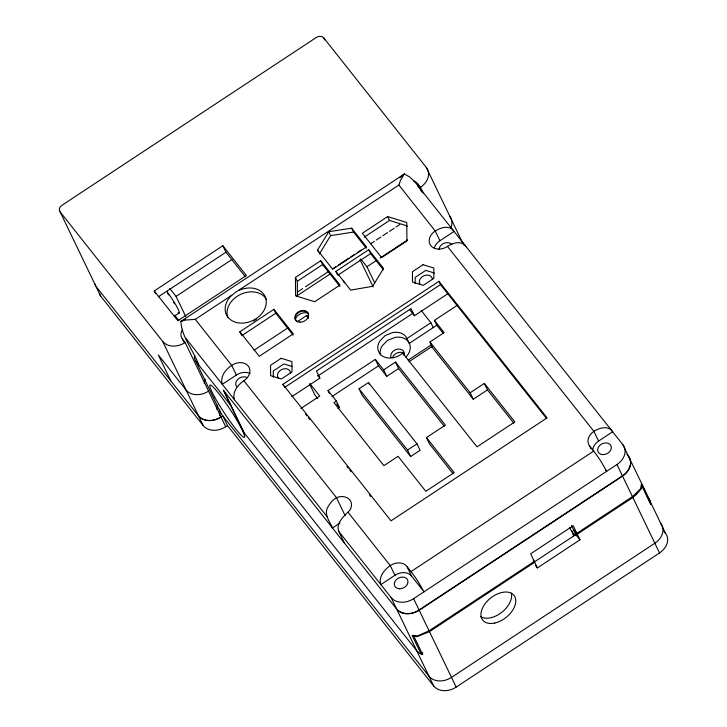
<?xml version="1.0" encoding="UTF-8"?>
<svg xmlns="http://www.w3.org/2000/svg" width="727" height="727" viewBox="0 0 727 727"><rect width="100%" height="100%" fill="white"/><g stroke="black" fill="none" stroke-linecap="round" stroke-linejoin="round"><path stroke-width="1.09" d="M239.51 290.182L240.264 289.837A21.374 16.585 -25.7 0 1 266.2 303.495A21.374 16.585 -25.7 0 1 237.147 322.661A21.374 16.585 -25.7 0 1 231.086 295.889L235.339 292.463L398.869 185.049L400.541 180.287L404.366 173.971L409.292 176.706L413.836 180.65L622.848 444.651L628.301 455.993A17.094 13.268 -25.7 0 1 622.43 475.849L419.07 610.008A17.094 13.268 -25.7 0 1 396.569 608.862L391.108 597.53L338.8 531.473C335.574 522.34 344.616 515.879 349.932 510.118A12.541 9.733 -25.7 0 0 339.364 496.777C334.057 497.813 330.485 502.639 327.85 507.019C323.579 514.28 329.695 521.468 332.493 527.947L339.991 522.995M317.535 250.088L328.74 231.731L351.668 228.187L366.499 246.916L332.684 269.226L317.535 250.088L318.471 252.033M319.407 253.977L330.612 235.612L353.54 232.067L366.353 248.243M399.795 177.724L404.366 173.971L180.878 321.416C181.65 337.464 193.627 350.26 198.735 365.009A17.094 13.268 -25.7 0 1 197.062 361.973M484.346 383.402L487.463 389.881L473.268 399.241L470.151 392.762L484.346 383.402L514.834 421.914L477.003 446.869L402.658 352.986L400.477 354.776A15.676 12.159 -25.7 0 1 382.266 355.93A15.676 12.159 -25.7 0 1 379.748 341.099L385.228 335.52L392.753 332.521A15.676 12.159 -25.7 0 1 405.857 336.574L409.274 343.389L436.773 325.242L434.437 320.38L457.61 305.095M394.934 575.311L395.043 575.221A12.541 9.733 -25.7 0 1 411.546 576.057L424.023 591.814L418.298 581.891A16.885 1.845 56.5 0 0 411.009 571.595L406.866 566.342A12.541 9.733 -25.7 0 0 390.363 565.497C384.456 569.604 378.213 576.938 380.866 584.59L394.934 575.311L390.254 565.597L348.197 512.48M466.198 246.835L464.508 244.635L461.972 243.218L458.764 242.682A16.848 10.469 -38.4 0 0 447.45 246.389L447.341 246.489A12.541 9.733 -25.7 0 1 430.838 245.644A12.541 9.733 -25.7 0 1 435.137 231.077L435.273 231.013A16.848 10.469 -38.4 0 1 446.578 227.297L449.795 227.833L452.321 229.25L454.012 231.45L439.817 240.801A12.541 9.733 -25.7 0 0 434.246 247.907M250.133 373.533A12.523 9.715 -25.7 0 0 236.348 375.05L222.28 384.329C219.509 375.632 227.224 367.326 234.557 363.791A12.523 9.715 -25.7 0 1 248.925 367.053A12.523 9.715 -25.7 0 1 244.09 380.548C238.111 384.628 231.804 392.007 234.467 399.714M154.251 290.973L222.825 245.735L246.389 275.497L177.815 320.734L154.251 290.973L155.587 293.753M158.304 296.834L225.943 252.214L222.825 245.735M185.785 316.581L176.07 296.398L231.995 259.503M174.335 316.172L179.06 313.055M185.367 319.326L180.878 321.416L184.749 320.107L195.272 319.362L231.677 295.353M295.435 277.414L320.734 260.72L340 285.048L314.7 301.741L295.607 295.816L295.435 277.414L297.307 281.294L297.443 296.452M387.655 216.573L362.355 233.267L381.62 257.594L406.92 240.901L406.747 222.498L387.655 216.573L389.527 220.454L407.556 226.052M297.307 281.294L322.606 264.601L320.734 260.72M364.218 237.147L389.527 220.454M253.569 320.998L256.395 319.126M297.916 291.745L302.632 288.628M305.458 286.765L328.104 271.825M332.821 268.717L335.647 266.845M338.482 264.982L348.86 258.13M350.741 256.885L354.522 254.395M357.348 252.533L361.119 250.043M370.561 243.818L374.332 241.328M376.222 240.083L380.939 236.975M382.82 235.73L387.536 232.613M389.427 231.368L394.143 228.26M396.033 227.015L399.805 224.525M239.865 331.794L273.906 309.329L293.317 333.838L259.266 356.303L239.865 331.794L241.264 334.711M296.525 296.143L330.603 273.661M335.847 271.398L368.716 249.715L383.556 268.445L372.66 286.293L350.687 290.128L335.847 271.398L337.255 274.315M241.727 335.683L275.778 313.219L273.906 309.329M337.719 275.288L370.588 253.605L368.716 249.715M374.723 282.948L366.926 266.754L376.386 260.511M380.166 258.012L407.602 239.919M253.95 350.278L288.001 327.813M297.461 321.579L306.921 315.336L308.375 318.362M282.876 384.301L438.944 281.34L547.067 417.88L390.999 520.841L282.876 384.301L283.657 385.919M284.439 387.536L440.498 284.584L438.944 281.34M463.108 243.89L426.322 167.455L323.742 37.913A5.698 4.426 -25.7 0 0 316.245 37.531L62.049 205.223A5.698 4.426 -25.7 0 0 60.087 211.848L100.617 296.062L203.196 425.595A17.094 13.268 -25.7 0 0 225.697 426.74L227.478 425.568L222.798 415.853L221.026 417.025A17.094 13.268 -25.7 0 1 198.516 415.88L95.937 286.338A5.698 4.426 -25.7 0 1 95.192 284.175M318.081 375.823L413.209 313.064M291.863 396.615L319.871 378.14L316.436 371.015L411.028 308.611L414.454 315.745L448.059 293.572M300.842 408.519L319.753 396.042L310.047 383.783M329.367 393.352L328.031 390.581L375.323 359.383L383.638 369.889L386.755 376.359L398.578 368.562L395.461 362.082L383.638 369.889M406.938 338.528L430.893 322.724L421.187 310.465M332.094 396.433L378.44 365.863L375.323 359.383M328.031 390.581L336.347 401.086L333.984 402.64L383.883 465.662L398.078 456.302L425.795 491.316L454.175 472.595L426.449 437.581L445.369 425.104L395.461 362.082M359.02 388.791L368.471 382.556L416.989 443.824L420.106 450.304L410.646 456.538L362.137 395.27L359.02 388.791L407.529 450.068L410.646 456.538M408.21 360.083L430.902 345.107L432.292 346.852L429.957 341.999L444.142 332.639L434.437 320.38M337.891 408.601L339.464 407.565L336.347 401.086M408.983 361.701L431.684 346.724L430.902 345.107M407.529 450.068L416.989 443.824M592.669 449.977A12.541 9.733 -25.7 0 1 598.594 441.071L612.661 431.793C608.608 425.131 599.23 427.785 593.914 431.356A12.541 9.733 -25.7 0 0 589.606 445.924L591.015 448.832M411.009 571.604L593.695 451.085A16.885 1.827 56.6 0 1 600.965 461.381L606.691 471.305L605.309 469.56M391.108 597.53A17.094 13.268 -25.7 0 0 413.618 598.675L616.978 464.517A17.094 13.268 -25.7 0 0 622.848 444.651M533.2 560.017L534.309 561.417L429.094 630.836L417.407 635.998L413.427 635.307L422.778 654.736L419.361 653.146L416.716 650.747L243.445 431.92L223.289 390.045L396.688 609.126A17.094 13.268 -25.7 0 0 419.197 610.271L622.557 476.112A17.094 13.268 -25.7 0 0 628.428 456.247L650.12 500.903L650.71 504.374L641.359 484.936L640.823 488.599L632.454 496.677L576.874 533.345L573.494 529.71M534.218 562.026L575.829 534.572L571.467 525.494M534.699 562.225L429.484 631.645L417.016 636.67L412.109 635.316L421.069 653.937L422.86 652.764M537.426 567.896L579.992 539.816L573.212 525.73L530.646 553.81L537.426 567.896L535.345 565.27M227.478 425.568L433.674 685.961A17.094 13.268 -25.7 0 0 456.174 687.106L659.534 552.947A17.094 13.268 -25.7 0 0 665.405 533.091L648.947 498.886M434.373 273.016L425.795 270.371L415.153 277.387L415.199 283.585M292.49 366.617L283.912 363.963L273.279 370.988L273.325 377.186M413.645 181.15A11.396 8.842 -25.7 0 1 417.68 183.813L420.451 187.312L423.378 193.391M626.892 454.211L628.301 455.993M398.869 185.049L435.273 231.013L439.944 240.728M447.45 246.389L593.914 431.356L598.594 441.071M663.996 531.31L665.405 533.091M589.606 445.924L593.695 451.085M440.498 284.584L546.522 418.461M436.773 325.242L443.016 333.12M487.463 389.881L513.798 423.141M370.588 253.605L383.402 269.781M409.601 309.611L414.454 315.745M429.957 341.999L470.151 392.762M431.684 346.724L473.268 399.241M360.783 258.994L366.926 266.754M573.885 530.519L577.265 534.145L632.844 497.486L636.225 494.705L641.323 488.698L641.45 484.018L650.42 502.639M575.829 534.572L579.992 539.816M322.606 264.601L339.809 286.329M398.578 368.562L444.27 426.258M378.44 365.863L386.755 376.359M453.094 473.74L429.53 443.979L426.449 437.581M275.778 313.219L293.108 335.102M225.943 252.214L245.344 276.723M317.808 375.541L319.871 378.14M336.692 404.058L339.464 407.565M317.672 398.496L314.9 394.988L309.62 384.029M305.494 414.136L306.903 415.908M308.312 417.68L309.711 419.461M346.924 466.452L348.324 468.224M349.732 469.996L351.132 471.768M369.389 494.823L370.797 496.596M195.272 319.362L231.659 365.317L236.348 375.05M243.863 380.721L336.428 497.613L345.107 515.661M169.773 288.446L176.07 296.398M174.725 315.282L178.924 320.589M185.958 338.446L327.032 516.606M182.332 329.849A11.396 8.842 -25.7 0 0 182.404 339.027L185.176 342.535L225.697 426.74M194.582 355.485A11.396 8.842 -25.7 0 0 195.936 361.446L230.623 405.275M195.936 361.446L221.063 413.663L428.994 676.246A17.094 13.268 -25.7 0 0 451.503 677.391L654.854 543.233A17.094 13.268 -25.7 0 0 660.725 523.367M60.087 211.848L162.666 341.39L203.196 425.595M219.599 415.199L220.99 416.944A17.094 13.268 -25.7 0 1 198.48 415.808M616.978 464.517L622.43 475.849M622.557 476.112L659.534 552.947M417.68 183.813L421.578 191.91M417.689 185.576L418.67 187.621M323.742 37.913L324.724 39.949M430.893 322.724L433.228 327.577M351.668 228.187L353.54 232.067M360.001 259.594L373.16 286.92M402.658 352.986L403.594 354.93M328.74 231.731L330.612 235.612M343.408 280.94L344.344 282.885M368.471 382.556L369.361 384.401M406.92 566.442L411.6 576.157M413.618 598.675L419.07 610.008M419.197 610.271L456.174 687.106M396.688 609.126L433.674 685.961M338.8 531.473L344.262 542.805M224.107 391.181L244.136 432.801M182.404 339.027L183.867 342.063M170.8 380.866L158.322 354.958L186.048 389.972A17.094 13.268 -25.7 0 0 208.558 391.117M306.921 315.336L307.448 317.617M100.617 296.062A5.698 4.426 -25.7 0 1 99.863 293.89M462.172 241.946A17.094 13.268 -25.7 0 1 463.844 244.981M426.322 167.455A17.094 13.268 -25.7 0 1 420.451 187.312M449.704 216.037A17.094 13.268 -25.7 0 1 450.749 228.033M185.176 342.535A17.094 13.268 -25.7 0 1 162.666 341.39M204.278 383.274A11.396 8.842 -25.7 0 1 205.278 379.212M216.71 409.11A11.396 8.842 -25.7 0 1 217.709 405.048M166.856 291.436A16.385 1.781 56.6 0 1 177.197 307.403A16.385 1.781 56.6 0 1 178.124 312.446M167.637 293.508A11.396 1.236 56.6 0 1 168.682 294.908M173.499 302.178A11.396 1.236 56.6 0 1 174.407 303.713M439.063 249.688A7.125 5.525 -25.7 0 1 444.097 243.263A7.125 5.525 -25.7 0 1 451.83 244.599M236.648 386.564A7.125 5.525 -25.7 0 1 238.356 378.831A7.125 5.525 -25.7 0 1 247.371 377.758M420.197 284.448A6.843 5.307 -25.7 0 1 424.132 275.678A6.843 5.307 -25.7 0 1 432.456 279.559M278.323 378.04A6.843 5.307 -25.7 0 1 282.249 369.271A6.843 5.307 -25.7 0 1 290.573 373.16M297.234 321.834A7.125 5.525 -25.7 0 1 298.588 312.555A7.125 5.525 -25.7 0 1 308.657 314.3M227.76 317.335A21.374 16.585 -25.7 0 1 240.846 294.271A21.374 16.585 -25.7 0 1 266.527 299.542M295.126 319.744A9.115 7.079 -25.7 0 1 307.948 313.055M392.462 357.766A7.125 5.525 -25.7 0 1 403.903 353.204M405.92 357.084A15.676 12.159 -25.7 0 0 409.728 344.216L408.201 341.426A15.676 12.159 -25.7 0 0 395.088 337.383L387.564 340.381L382.084 345.961A15.676 12.159 -25.7 0 0 380.366 354.785M390.926 357.502A7.125 5.525 -25.7 0 1 397.487 349.124A7.125 5.525 -25.7 0 1 404.157 355.203M576.238 535.735A25.645 19.902 -25.7 0 1 569.786 527.584M573.712 535.981A25.645 19.902 -25.7 0 1 572.167 530.992M221.063 413.663A11.396 8.842 -25.7 0 1 219.563 409.328M511.326 593.15A19.947 12.395 -38.4 0 1 501.43 612.579A19.947 12.395 -38.4 0 1 480.511 616.641M281.185 358.302L270.544 365.317L270.626 375.65L281.349 378.967L291.99 371.942L291.909 361.61L281.185 358.302M423.069 264.701L412.427 271.725L412.509 282.049L423.232 285.366L433.874 278.341L433.792 268.018L423.069 264.701M602.765 454.611A7.125 5.525 -25.7 0 0 611.107 446.124A7.125 5.525 -25.7 0 0 599.621 445.542A7.125 5.525 -25.7 0 0 602.765 454.611M399.414 588.77A7.125 5.525 -25.7 0 0 407.747 580.282A7.125 5.525 -25.7 0 0 396.26 579.701A7.125 5.525 -25.7 0 0 399.414 588.77M300.006 322.143A7.125 5.525 -25.7 0 0 308.348 313.655A7.125 5.525 -25.7 0 0 296.861 313.073A7.125 5.525 -25.7 0 0 300.006 322.143M494.814 623.03A19.947 12.395 -38.4 0 0 514.916 596.831A19.947 12.395 -38.4 0 0 485.363 603.392A19.947 12.395 -38.4 0 0 494.814 623.03M214.701 397.196A31.343 3.399 56.6 0 0 244.063 437.4A31.343 3.399 56.6 0 0 222.88 398.969A31.343 3.399 56.6 0 0 214.701 397.196"/></g></svg>
